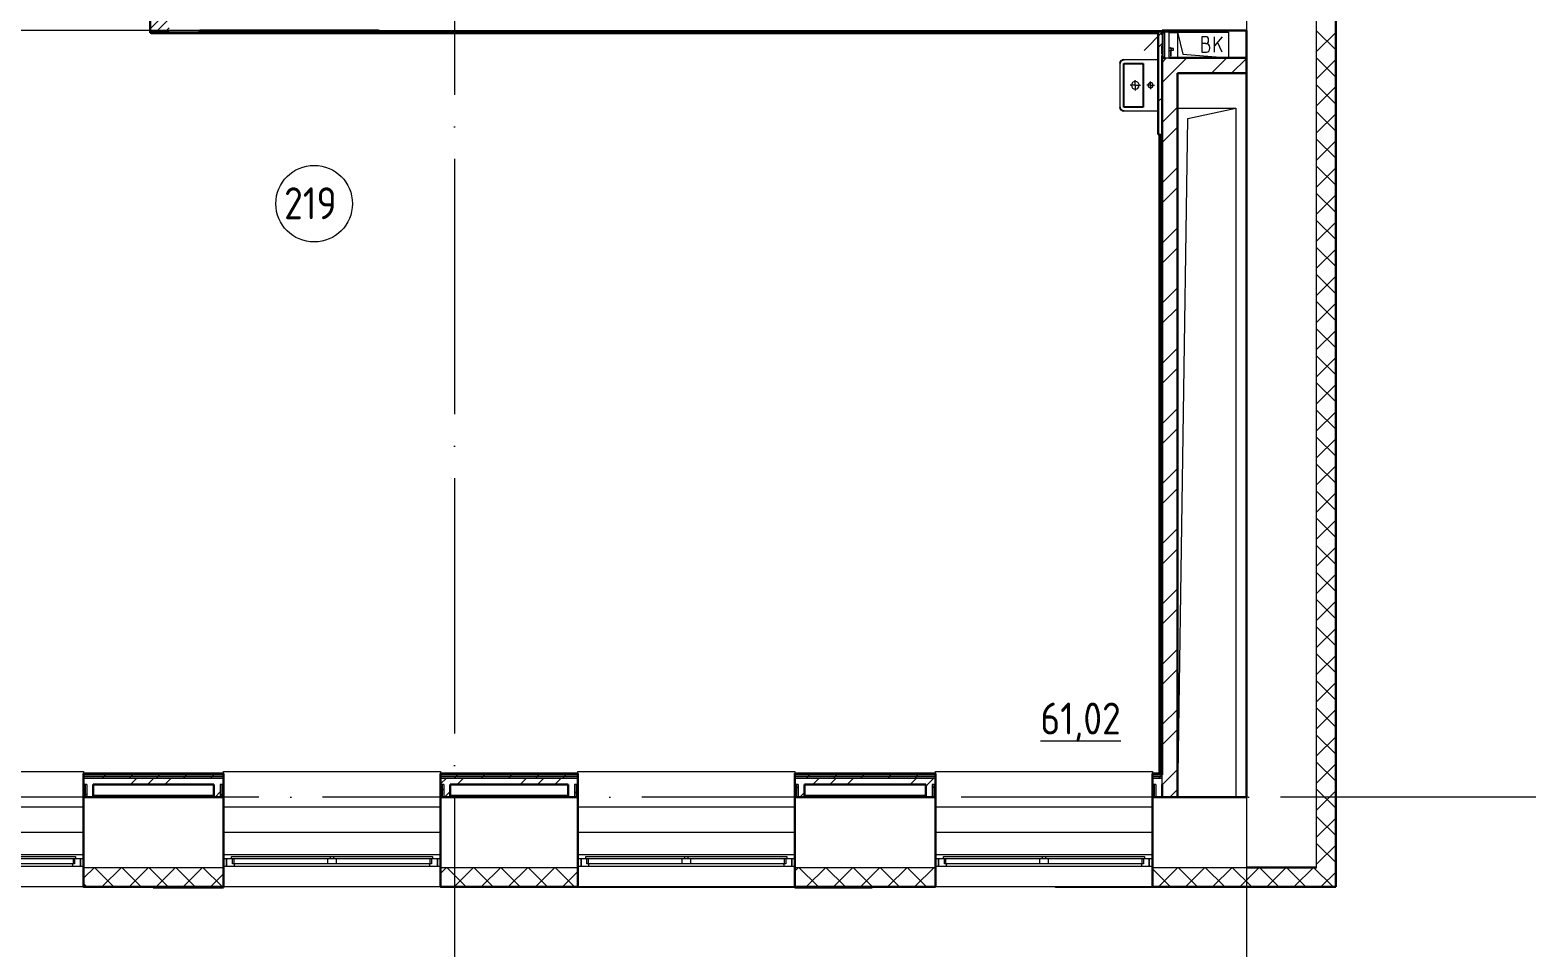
# Model space of a CAD drawing. Header units: millimetres. Extents: x -586848 to 520591, y -385801 to 675781.
# Drawn here: x -24761 to -12970, y -363706 to -356519 of the extents above; entities that cross this region are included whole.
import ezdxf

# ---------------------------------------------------------------- set-up
doc = ezdxf.new("R2010")
doc.units = ezdxf.units.MM
doc.linetypes.add('ADSK_Линия сетки', pattern=[25, 20, -2.5, 0, -2.5])
doc.linetypes.add('ADSK_Штриховая_ш2 п1_5', pattern=[4.5, 3, -1.5])
for name, color, linetype, lineweight in [('_ Окна', 7, 'Continuous', 9), ('Двери', 252, 'Continuous', 9), ('Марки помещений', 252, 'Continuous', 20), ('Оборудование', 8, 'Continuous', 18), ('Ограждение', 252, 'Continuous', 9), ('Окна', 252, 'Continuous', 9), ('Оси', 252, 'Continuous', 9), ('Перекрытие', 252, 'Continuous', 18), ('Стены внутренние', 7, 'Continuous', 18), ('Стены наружные', 7, 'Continuous', 18), ('Стены штриховка', 7, 'Continuous', 9)]:
    doc.layers.add(name, color=color, linetype=linetype, lineweight=lineweight)
doc.layers.add('Узлы', color=7, linetype='Continuous')
doc.styles.add('GOST Common_2', font='', dxfattribs={"width": 0.9, "height": 250})
doc.styles.get('GOST Common_2').set_extended_font_data('GOST type B')

# ---------------------------------------------------------------- blocks, each defined once
blk = doc.blocks.new('2 этаж')
at = {"layer": 'Двери', "lineweight": 18, "true_color": 0x636466}
h = blk.add_hatch(dxfattribs=at)
h.set_pattern_fill('FP_2', color=251, style=0, pattern_type=2)
h.set_pattern_definition([(45, (158816.006, -12439.253), (-35.3553, 35.3553), [])])
h.paths.add_polyline_path([(159841, -12634), (159841, -12244), (159691, -12244), (159691, -12634)])
h.paths.add_polyline_path([(158041, -12634), (158191, -12634), (158191, -12244), (158041, -12244)])
at = {"color": 251, "lineweight": 18, "true_color": 0x636466}
for p, q in [((167736, -12649), (167778, -12820)), ((167736, -12649), (168136, -12649)), ((167957, -12684), (167927, -12684)), ((167927, -12684), (167927, -12804)), ((167980, -12717), (167980, -12707)), ((168087, -12684), (168027, -12755)), ((168027, -12804), (168027, -12684)), ((168087, -12804), (168051, -12727)), ((168136, -12649), (168136, -12849)), ((167778, -12820), (168136, -12849)), ((167960, -12737), (167927, -12737)), ((167927, -12804), (167963, -12804)), ((167990, -12777), (167990, -12767)), ((167736, -13244), (168194, -13244)), ((167817, -13324), (168194, -13244)), ((168194, -13244), (168194, -18639)), ((167740, -18639), (167817, -13324))]:
    blk.add_line(p, q, dxfattribs=at)
for centre, radius, start, end in [((167957, -12707), 23.3, 0, 90), ((167960, -12717), 20, 270, 0), ((167960, -12767), 30, 0, 90), ((167963, -12777), 26.7, 270, 0)]:
    blk.add_arc(centre, radius, start, end, dxfattribs=at)
at = {"layer": '_ Окна', "color": 251, "lineweight": 18, "true_color": 0x636466}
for p, q in [((159082, -19162), (159087, -19179)), ((159087, -19179), (159146, -19179)), ((159100, -19162), (159088, -19162)), ((159100, -19121), (159100, -19162)), ((159146, -19121), (159108, -19121)), ((159146, -19179), (159146, -19121)), ((160329, -19121), (160291, -19121)), ((160291, -19121), (160291, -19179)), ((160291, -19179), (160350, -19179)), ((160337, -19162), (160337, -19121)), ((160349, -19162), (160337, -19162)), ((160350, -19179), (160355, -19162)), ((161877, -19162), (161882, -19179)), ((161882, -19179), (161941, -19179)), ((161895, -19162), (161883, -19162)), ((161895, -19121), (161895, -19162)), ((161941, -19121), (161903, -19121)), ((161941, -19179), (161941, -19121)), ((163104, -19121), (163066, -19121)), ((163066, -19121), (163066, -19179)), ((163066, -19179), (163125, -19179)), ((163112, -19162), (163112, -19121)), ((163124, -19162), (163112, -19162)), ((163125, -19179), (163130, -19162)), ((164652, -19162), (164657, -19179)), ((164657, -19179), (164716, -19179)), ((164670, -19162), (164658, -19162)), ((164670, -19121), (164670, -19162)), ((164716, -19121), (164678, -19121)), ((164716, -19179), (164716, -19121)), ((165904, -19121), (165866, -19121)), ((165866, -19121), (165866, -19179)), ((165866, -19179), (165925, -19179)), ((165912, -19162), (165912, -19121)), ((165924, -19162), (165912, -19162)), ((165925, -19179), (165930, -19162)), ((167452, -19162), (167457, -19179)), ((167457, -19179), (167516, -19179)), ((167470, -19162), (167458, -19162)), ((167470, -19121), (167470, -19162)), ((167516, -19121), (167478, -19121)), ((167516, -19179), (167516, -19121))]:
    blk.add_line(p, q, dxfattribs=at)
at = {"layer": '_ Окна', "color": 251, "true_color": 0x636466}
for p, q in [((159171, -19121), (159146, -19121)), ((159146, -19121), (159146, -19179)), ((159146, -19179), (159171, -19179)), ((160291, -19121), (160266, -19121)), ((160266, -19179), (160291, -19179)), ((160291, -19179), (160291, -19121)), ((161966, -19121), (161941, -19121)), ((161941, -19121), (161941, -19179)), ((161941, -19179), (161966, -19179)), ((163066, -19121), (163041, -19121)), ((163041, -19179), (163066, -19179)), ((163066, -19179), (163066, -19121)), ((164741, -19121), (164716, -19121)), ((164716, -19121), (164716, -19179)), ((164716, -19179), (164741, -19179)), ((165866, -19121), (165841, -19121)), ((165841, -19179), (165866, -19179)), ((165866, -19179), (165866, -19121)), ((167541, -19121), (167516, -19121)), ((167516, -19121), (167516, -19179)), ((167516, -19179), (167541, -19179))]:
    blk.add_line(p, q, dxfattribs=at)
at = {"layer": 'Двери', "color": 251, "linetype": 'ADSK_Штриховая_ш2 п1_5', "true_color": 0x636466}
for p, q in [((159691, -12244), (159691, -12634)), ((159691, -12634), (159841, -12634))]:
    blk.add_line(p, q, dxfattribs=at)
at = {"layer": 'Марки помещений', "color": 251, "true_color": 0x636466}
blk.add_circle((160976, -13991), 300, dxfattribs=at)
at = {"layer": 'Оборудование', "color": 251, "true_color": 0x636466}
for p, q in [((167616, -12649), (167475, -12791)), ((167616, -12668), (167616, -12830)), ((167621, -12668), (167616, -12668)), ((167623, -12657), (167623, -12841)), ((167623, -12677), (167624, -12677)), ((167624, -12677), (167623, -12677)), ((167634, -12656), (167624, -12656)), ((167634, -12650), (167634, -12848)), ((167671, -12649), (167635, -12649)), ((167671, -12849), (167671, -12649)), ((167616, -12753), (167614, -12753)), ((167614, -12753), (167614, -12757)), ((167614, -12817), (167614, -12757)), ((167614, -12817), (167614, -12821)), ((167614, -12821), (167616, -12821)), ((167616, -12830), (167621, -12830)), ((167624, -12821), (167623, -12821)), ((167624, -12821), (167623, -12821)), ((167624, -12842), (167634, -12842)), ((167635, -12849), (167671, -12849)), ((167687, -12773), (167671, -12773)), ((167671, -12792), (167687, -12792)), ((167686, -12770), (167681, -12770)), ((167681, -12770), (167681, -12778)), ((167681, -12788), (167681, -12833)), ((167681, -12833), (167686, -12833)), ((167686, -12778), (167686, -12770)), ((167686, -12833), (167686, -12788)), ((167687, -12792), (167687, -12773)), ((167689, -12777), (167687, -12775)), ((167687, -12791), (167689, -12789)), ((167706, -12777), (167689, -12777)), ((167689, -12789), (167689, -12777)), ((167689, -12789), (167706, -12789)), ((167706, -12789), (167706, -12777))]:
    blk.add_line(p, q, dxfattribs=at)
for points, knots in [([(167623, -12667), (167623, -12667), (167623, -12667), (167623, -12667), (167623, -12667), (167623, -12668), (167623, -12668), (167622, -12668), (167622, -12668), (167622, -12668), (167622, -12668), (167622, -12668), (167621, -12668)], [-1, -1, -1, -1, -0.833333, -0.75, -0.666667, -0.583333, -0.5, -0.416667, -0.333333, -0.25, -0.166667, 0, 0, 0, 0]), ([(167624, -12656), (167624, -12656), (167624, -12656), (167623, -12656), (167623, -12656), (167623, -12657), (167623, -12657), (167623, -12657), (167623, -12657), (167623, -12657), (167623, -12657)], [-1, -1, -1, -1, -0.833333, -0.666667, -0.541667, -0.416667, -0.333333, -0.25, -0.166667, 0, 0, 0, 0]), ([(167635, -12649), (167635, -12649), (167634, -12649), (167634, -12649), (167634, -12650), (167634, -12650), (167634, -12650), (167634, -12650), (167634, -12650), (167634, -12650)], [-1, -1, -1, -1, -0.833333, -0.666667, -0.5, -0.333333, -0.25, -0.166667, 0, 0, 0, 0]), ([(167621, -12830), (167622, -12830), (167622, -12830), (167622, -12830), (167622, -12830), (167622, -12831), (167623, -12831), (167623, -12831), (167623, -12831), (167623, -12831), (167623, -12831), (167623, -12832), (167623, -12832)], [0, 0, 0, 0, 0.166667, 0.25, 0.333333, 0.416667, 0.5, 0.583333, 0.666667, 0.75, 0.833333, 1, 1, 1, 1]), ([(167623, -12841), (167623, -12841), (167623, -12842), (167623, -12842), (167623, -12842), (167623, -12842), (167623, -12842), (167623, -12842), (167624, -12842), (167624, -12842), (167624, -12842)], [0, 0, 0, 0, 0.166667, 0.25, 0.333333, 0.416667, 0.541667, 0.666667, 0.833333, 1, 1, 1, 1]), ([(167634, -12848), (167634, -12848), (167634, -12849), (167634, -12849), (167634, -12849), (167634, -12849), (167634, -12849), (167634, -12849), (167635, -12849), (167635, -12849)], [0, 0, 0, 0, 0.166667, 0.25, 0.333333, 0.5, 0.666667, 0.833333, 1, 1, 1, 1])]:
    blk.add_open_spline(points, degree=3, knots=knots, dxfattribs=at)
at = {"layer": 'Ограждение', "color": 251, "true_color": 0x636466}
for p, q in [((159701, -12659), (159701, -12654)), ((159701, -12659), (167586, -12659)), ((167591, -13724), (167596, -13724)), ((167591, -13724), (167591, -18454)), ((157471, -18439), (159171, -18439)), ((159171, -18439), (159171, -18454)), ((160266, -18454), (160266, -18439)), ((160266, -18439), (161966, -18439)), ((161966, -18439), (161966, -18454)), ((163041, -18454), (163041, -18439)), ((163041, -18439), (164741, -18439)), ((164741, -18439), (164741, -18454)), ((165841, -18454), (165841, -18439)), ((165841, -18439), (167541, -18439)), ((167541, -18439), (167541, -18454)), ((157471, -18714), (159171, -18714)), ((160266, -18714), (161966, -18714)), ((163041, -18714), (164741, -18714)), ((165841, -18714), (167541, -18714)), ((157471, -18914), (159171, -18914)), ((160266, -18914), (161966, -18914)), ((163041, -18914), (164741, -18914)), ((165841, -18914), (167541, -18914)), ((157471, -19089), (159171, -19089)), ((160266, -19089), (161966, -19089)), ((163041, -19089), (164741, -19089)), ((165841, -19089), (167541, -19089))]:
    blk.add_line(p, q, dxfattribs=at)
at = {"layer": 'Окна', "color": 251, "true_color": 0x636466}
for p, q in [((157555, -19179), (159087, -19179)), ((158336, -19104), (159108, -19104)), ((159108, -19121), (158336, -19121)), ((159088, -19162), (158356, -19162)), ((159088, -19121), (159088, -19162)), ((159108, -19104), (159108, -19121)), ((160329, -19104), (161101, -19104)), ((160329, -19121), (160329, -19104)), ((161101, -19121), (160329, -19121)), ((160349, -19162), (160349, -19121)), ((161081, -19162), (160349, -19162)), ((160350, -19179), (161882, -19179)), ((161081, -19121), (161081, -19162)), ((161151, -19162), (161081, -19162)), ((161101, -19104), (161131, -19104)), ((161101, -19104), (161101, -19121)), ((161131, -19121), (161101, -19121)), ((161131, -19104), (161903, -19104)), ((161131, -19121), (161131, -19104)), ((161903, -19121), (161131, -19121)), ((161151, -19162), (161151, -19121)), ((161883, -19162), (161151, -19162)), ((161883, -19121), (161883, -19162)), ((161903, -19104), (161903, -19121)), ((163104, -19104), (163876, -19104)), ((163104, -19121), (163104, -19104)), ((163876, -19121), (163104, -19121)), ((163124, -19162), (163124, -19121)), ((163856, -19162), (163124, -19162)), ((163125, -19179), (164657, -19179)), ((163856, -19121), (163856, -19162)), ((163926, -19162), (163856, -19162)), ((163876, -19104), (163906, -19104)), ((163876, -19104), (163876, -19121)), ((163906, -19121), (163876, -19121)), ((163906, -19104), (164678, -19104)), ((163906, -19121), (163906, -19104)), ((164678, -19121), (163906, -19121)), ((163926, -19162), (163926, -19121)), ((164658, -19162), (163926, -19162)), ((164658, -19121), (164658, -19162)), ((164678, -19104), (164678, -19121)), ((165904, -19104), (166676, -19104)), ((165904, -19121), (165904, -19104)), ((166676, -19121), (165904, -19121)), ((165924, -19162), (165924, -19121)), ((166656, -19162), (165924, -19162)), ((165925, -19179), (167457, -19179)), ((166656, -19121), (166656, -19162)), ((166726, -19162), (166656, -19162)), ((166676, -19104), (166706, -19104)), ((166676, -19104), (166676, -19121)), ((166706, -19121), (166676, -19121)), ((166706, -19104), (167478, -19104)), ((166706, -19121), (166706, -19104)), ((167478, -19121), (166706, -19121)), ((166726, -19162), (166726, -19121)), ((167458, -19162), (166726, -19162)), ((167458, -19121), (167458, -19162)), ((167478, -19104), (167478, -19121))]:
    blk.add_line(p, q, dxfattribs=at)
at = {"layer": 'Оси', "color": 251, "linetype": 'ADSK_Линия сетки', "ltscale": 100, "true_color": 0x636466}
for p, q in [((162076, -1139), (162076, -32265)), ((168276, -1139), (168276, -32265)), ((170543, -18639), (93604, -18639))]:
    blk.add_line(p, q, dxfattribs=at)
at = {"layer": 'Перекрытие', "color": 251, "ltscale": 100, "true_color": 0x636466}
for p, q in [((167736, -12649), (168136, -12649)), ((168136, -12649), (168136, -12849)), ((167736, -13244), (168194, -13244)), ((168194, -13244), (168194, -18639))]:
    blk.add_line(p, q, dxfattribs=at)
at = {"layer": 'Стены внутренние', "color": 251, "true_color": 0x636466}
for p, q in [((168826, -19189), (168826, -11849)), ((159691, -12634), (158191, -12634)), ((161481, -12634), (167616, -12634)), ((159171, -19189), (160266, -19189)), ((161966, -19189), (163041, -19189)), ((164741, -19189), (165841, -19189)), ((167541, -19189), (168276, -19189)), ((159171, -19341), (157471, -19341)), ((161966, -19341), (160266, -19341)), ((164741, -19341), (163041, -19341)), ((167541, -19341), (165841, -19341))]:
    blk.add_line(p, q, dxfattribs=at)
at = {"layer": 'Стены внутренние', "color": 251, "lineweight": 30, "true_color": 0x636466}
for p, q in [((168978, -19341), (168978, -11849)), ((159691, -12244), (159691, -12634)), ((160081, -12634), (160081, -12629)), ((161481, -12629), (161481, -12634)), ((167736, -12634), (168276, -12634)), ((168276, -12634), (168276, -12849)), ((168276, -12969), (168276, -18639)), ((159171, -18639), (159171, -19341)), ((160191, -18639), (159246, -18639)), ((160266, -19341), (160266, -18639)), ((161966, -18639), (161966, -19341)), ((162966, -18639), (162041, -18639)), ((163041, -19341), (163041, -18639)), ((164741, -18639), (164741, -19341)), ((165766, -18639), (164816, -18639)), ((165841, -19341), (165841, -18639)), ((167541, -18639), (167541, -19341)), ((168276, -18639), (167736, -18639)), ((168276, -19189), (168826, -19189)), ((159171, -19341), (160266, -19341)), ((161966, -19341), (163041, -19341)), ((164741, -19341), (165841, -19341)), ((167541, -19341), (168978, -19341))]:
    blk.add_line(p, q, dxfattribs=at)
at = {"layer": 'Стены внутренние', "color": 251, "linetype": 'Continuous', "lineweight": 9, "true_color": 0x636466}
for p, q in [((168976, -12787), (168826, -12637)), ((168826, -12800), (168976, -12650)), ((168976, -12725), (168978, -12725)), ((168976, -12999), (168826, -12849)), ((168826, -13012), (168976, -12862)), ((168976, -13211), (168826, -13061)), ((168826, -13224), (168976, -13074)), ((168976, -13132), (168978, -13132)), ((168976, -13423), (168826, -13273)), ((168826, -13437), (168976, -13287)), ((168976, -13436), (168978, -13436)), ((168976, -13635), (168826, -13485)), ((168826, -13649), (168976, -13499)), ((168978, -13525), (168976, -13528)), ((168978, -13537), (168976, -13534)), ((168976, -13847), (168826, -13697)), ((168826, -13861), (168976, -13711)), ((168976, -14060), (168826, -13910)), ((168976, -13843), (168978, -13843)), ((168826, -14073), (168976, -13923)), ((168976, -14272), (168826, -14122)), ((168826, -14285), (168976, -14135)), ((168976, -14249), (168978, -14249)), ((168976, -14484), (168826, -14334)), ((168826, -14497), (168976, -14347)), ((168976, -14696), (168826, -14546)), ((168826, -14709), (168976, -14559)), ((168976, -14554), (168978, -14554)), ((168976, -14908), (168826, -14758)), ((168826, -14921), (168976, -14771)), ((168976, -15120), (168826, -14970)), ((168976, -14960), (168978, -14960)), ((168826, -15134), (168976, -14984)), ((168976, -15332), (168826, -15182)), ((168826, -15346), (168976, -15196)), ((168976, -15544), (168826, -15394)), ((168826, -15558), (168976, -15408)), ((168976, -15367), (168978, -15367)), ((168976, -15757), (168826, -15607)), ((168826, -15770), (168976, -15620)), ((168976, -15672), (168978, -15672)), ((168976, -15969), (168826, -15819)), ((168826, -15982), (168976, -15832)), ((168976, -16181), (168826, -16031)), ((168826, -16194), (168976, -16044)), ((168976, -16078), (168978, -16078)), ((168976, -16393), (168826, -16243)), ((168826, -16406), (168976, -16256)), ((168976, -16605), (168826, -16455)), ((168826, -16619), (168976, -16469)), ((168976, -16484), (168978, -16484)), ((168978, -16573), (168976, -16576)), ((168978, -16585), (168976, -16582)), ((168976, -16817), (168826, -16667)), ((168826, -16831), (168976, -16681)), ((168976, -16789), (168978, -16789)), ((168976, -17029), (168826, -16879)), ((168826, -17043), (168976, -16893)), ((168976, -17242), (168826, -17092)), ((168826, -17255), (168976, -17105)), ((168978, -17183), (168976, -17186)), ((168978, -17195), (168976, -17191)), ((168976, -17196), (168978, -17196)), ((168976, -17454), (168826, -17304)), ((168826, -17467), (168976, -17317)), ((168976, -17666), (168826, -17516)), ((168826, -17679), (168976, -17529)), ((168976, -17602), (168978, -17602)), ((168976, -17878), (168826, -17728)), ((168826, -17891), (168976, -17741)), ((168976, -17907), (168978, -17907)), ((168976, -18090), (168826, -17940)), ((168826, -18103), (168976, -17953)), ((168978, -17995), (168976, -17999)), ((168976, -18302), (168826, -18152)), ((168826, -18316), (168976, -18166)), ((168976, -18514), (168826, -18364)), ((168826, -18528), (168976, -18378)), ((168976, -18313), (168978, -18313)), ((168976, -18726), (168826, -18576)), ((168826, -18740), (168976, -18590)), ((168976, -18720), (168978, -18720)), ((168976, -18939), (168826, -18789)), ((168826, -18952), (168976, -18802)), ((168976, -19151), (168826, -19001)), ((168826, -19164), (168976, -19014)), ((168976, -19024), (168978, -19024)), ((159173, -19271), (159255, -19189)), ((159406, -19339), (159256, -19189)), ((159317, -19339), (159467, -19189)), ((159619, -19339), (159469, -19189)), ((159529, -19339), (159679, -19189)), ((159831, -19339), (159681, -19189)), ((159741, -19339), (159891, -19189)), ((160043, -19339), (159893, -19189)), ((159953, -19339), (160103, -19189)), ((160255, -19339), (160105, -19189)), ((161966, -19236), (162013, -19189)), ((162164, -19339), (162014, -19189)), ((162075, -19339), (162225, -19189)), ((162376, -19339), (162226, -19189)), ((162287, -19339), (162437, -19189)), ((162588, -19339), (162438, -19189)), ((162499, -19339), (162649, -19189)), ((162801, -19339), (162651, -19189)), ((162711, -19339), (162861, -19189)), ((163013, -19339), (162863, -19189)), ((164741, -19219), (164770, -19189)), ((164922, -19339), (164772, -19189)), ((164832, -19339), (164982, -19189)), ((165134, -19339), (164984, -19189)), ((165045, -19339), (165195, -19189)), ((165346, -19339), (165196, -19189)), ((165257, -19339), (165407, -19189)), ((165558, -19339), (165408, -19189)), ((165469, -19339), (165619, -19189)), ((165770, -19339), (165620, -19189)), ((165681, -19339), (165831, -19189)), ((165841, -19198), (165833, -19189)), ((167680, -19339), (167541, -19201)), ((167590, -19339), (167740, -19189)), ((167892, -19339), (167742, -19189)), ((167802, -19339), (167952, -19189)), ((168104, -19339), (167954, -19189)), ((168014, -19339), (168164, -19189)), ((168316, -19339), (168166, -19189)), ((168227, -19339), (168377, -19189)), ((168528, -19339), (168378, -19189)), ((168439, -19339), (168589, -19189)), ((168740, -19339), (168590, -19189)), ((168651, -19339), (168801, -19189)), ((168952, -19339), (168802, -19189)), ((159173, -19313), (159171, -19309)), ((159194, -19339), (159173, -19318)), ((160166, -19339), (160266, -19239)), ((162923, -19339), (163041, -19222)), ((165839, -19329), (165841, -19329)), ((168863, -19339), (168976, -19226)), ((159286, -19339), (159285, -19341)), ((161984, -19340), (161983, -19341)), ((162005, -19341), (162004, -19339)), ((162592, -19341), (162590, -19339)), ((164800, -19339), (164799, -19341)), ((165621, -19339), (165620, -19341)), ((167616, -19339), (167614, -19341)), ((167871, -19341), (167870, -19339)), ((168437, -19339), (168436, -19341)), ((168457, -19341), (168456, -19339)), ((168671, -19339), (168670, -19341))]:
    blk.add_line(p, q, dxfattribs=at)
at = {"layer": 'Стены наружные', "color": 251, "lineweight": 30, "true_color": 0x636466}
for p, q in [((159691, -12634), (159691, -12654)), ((159691, -12654), (167586, -12654)), ((161481, -12634), (160081, -12634)), ((167586, -12654), (167586, -13449)), ((167736, -12634), (167616, -12634)), ((167616, -12668), (167616, -12634)), ((167616, -12649), (167634, -12649)), ((167671, -12649), (167736, -12649)), ((167736, -12649), (167736, -12634)), ((167616, -18464), (167616, -12830)), ((167634, -12849), (167616, -12849)), ((168276, -12849), (167671, -12849)), ((168276, -12969), (168276, -12849)), ((167736, -18639), (167736, -12969)), ((167736, -12969), (168276, -12969)), ((167586, -13449), (167596, -13449)), ((167596, -13449), (167596, -18454)), ((167601, -13449), (167601, -18459)), ((159171, -18454), (159171, -18639)), ((160266, -18454), (159171, -18454)), ((160266, -18639), (160266, -18454)), ((161966, -18454), (161966, -18639)), ((163041, -18454), (161966, -18454)), ((163041, -18639), (163041, -18454)), ((164741, -18454), (164741, -18639)), ((165841, -18454), (164741, -18454)), ((165841, -18639), (165841, -18454)), ((167541, -18454), (167541, -18639)), ((167596, -18454), (167541, -18454)), ((167601, -18459), (167596, -18459)), ((159246, -18539), (160191, -18539)), ((159246, -18639), (159246, -18539)), ((160191, -18539), (160191, -18639)), ((162041, -18539), (162966, -18539)), ((162041, -18639), (162041, -18539)), ((162966, -18539), (162966, -18639)), ((164816, -18539), (165766, -18539)), ((164816, -18639), (164816, -18539)), ((165766, -18539), (165766, -18639)), ((167616, -18539), (167616, -18639)), ((159171, -18639), (159246, -18639)), ((160191, -18639), (160266, -18639)), ((161966, -18639), (162041, -18639)), ((162966, -18639), (163041, -18639)), ((164741, -18639), (164816, -18639)), ((165766, -18639), (165841, -18639)), ((167541, -18639), (167736, -18639)), ((160266, -19341), (159716, -19341)), ((159716, -19341), (159716, -19346)), ((159716, -19346), (160266, -19346)), ((160266, -19346), (160266, -19341)), ((165346, -19341), (164741, -19341)), ((164741, -19341), (164741, -19346)), ((164741, -19346), (165346, -19346)), ((165346, -19346), (165346, -19341))]:
    blk.add_line(p, q, dxfattribs=at)
at = {"layer": 'Стены наружные', "color": 251, "true_color": 0x636466}
for p, q in [((160081, -12634), (159691, -12634)), ((167736, -12649), (167736, -12849)), ((159246, -18624), (160191, -18624)), ((162041, -18624), (162966, -18624)), ((164816, -18624), (165766, -18624)), ((159171, -19346), (159171, -19341)), ((159716, -19346), (159171, -19346)), ((161966, -19341), (161966, -19346)), ((162501, -19346), (161966, -19346)), ((162501, -19346), (162501, -19341)), ((162521, -19346), (162521, -19341)), ((164741, -19346), (162521, -19346)), ((166781, -19346), (166781, -19341)), ((168081, -19346), (166781, -19346)), ((168081, -19346), (168081, -19341)), ((168281, -19346), (168281, -19341)), ((168681, -19346), (168281, -19346)), ((168681, -19341), (168681, -19346))]:
    blk.add_line(p, q, dxfattribs=at)
at = {"layer": 'Стены наружные', "color": 251, "linetype": 'Continuous', "lineweight": 9, "true_color": 0x636466}
for p, q in [((159709, -12654), (159714, -12649)), ((159779, -12654), (159784, -12649)), ((159850, -12654), (159855, -12649)), ((159921, -12654), (159926, -12649)), ((159992, -12654), (159997, -12649)), ((160062, -12654), (160067, -12649)), ((160067, -12649), (160082, -12634)), ((160133, -12654), (160138, -12649)), ((160204, -12654), (160209, -12649)), ((160274, -12654), (160279, -12649)), ((160345, -12654), (160350, -12649)), ((160416, -12654), (160421, -12649)), ((160487, -12654), (160492, -12649)), ((160492, -12649), (160507, -12634)), ((160557, -12654), (160562, -12649)), ((160628, -12654), (160633, -12649)), ((160699, -12654), (160704, -12649)), ((160769, -12654), (160774, -12649)), ((160840, -12654), (160845, -12649)), ((160911, -12654), (160916, -12649)), ((160916, -12649), (160931, -12634)), ((160982, -12654), (160987, -12649)), ((161052, -12654), (161057, -12649)), ((161123, -12654), (161128, -12649)), ((161194, -12654), (161199, -12649)), ((161264, -12654), (161269, -12649)), ((161335, -12654), (161340, -12649)), ((161340, -12649), (161355, -12634)), ((161406, -12654), (161411, -12649)), ((161477, -12654), (161482, -12649)), ((161547, -12654), (161552, -12649)), ((161618, -12654), (161623, -12649)), ((161689, -12654), (161694, -12649)), ((161759, -12654), (161764, -12649)), ((161764, -12649), (161779, -12634)), ((161830, -12654), (161835, -12649)), ((161901, -12654), (161906, -12649)), ((161972, -12654), (161977, -12649)), ((162042, -12654), (162047, -12649)), ((162113, -12654), (162118, -12649)), ((162184, -12654), (162189, -12649)), ((162189, -12649), (162204, -12634)), ((162254, -12654), (162259, -12649)), ((162325, -12654), (162330, -12649)), ((162396, -12654), (162401, -12649)), ((162467, -12654), (162472, -12649)), ((162537, -12654), (162542, -12649)), ((162608, -12654), (162613, -12649)), ((162613, -12649), (162628, -12634)), ((162679, -12654), (162684, -12649)), ((162749, -12654), (162754, -12649)), ((162820, -12654), (162825, -12649)), ((162891, -12654), (162896, -12649)), ((162961, -12654), (162966, -12649)), ((163032, -12654), (163037, -12649)), ((163037, -12649), (163052, -12634)), ((163103, -12654), (163108, -12649)), ((163174, -12654), (163179, -12649)), ((163244, -12654), (163249, -12649)), ((163315, -12654), (163320, -12649)), ((163386, -12654), (163391, -12649)), ((163456, -12654), (163461, -12649)), ((163461, -12649), (163476, -12634)), ((163527, -12654), (163532, -12649)), ((163598, -12654), (163603, -12649)), ((163669, -12654), (163674, -12649)), ((163739, -12654), (163744, -12649)), ((163810, -12654), (163815, -12649)), ((163881, -12654), (163886, -12649)), ((163886, -12649), (163901, -12634)), ((163951, -12654), (163956, -12649)), ((164022, -12654), (164027, -12649)), ((164093, -12654), (164098, -12649)), ((164164, -12654), (164169, -12649)), ((164234, -12654), (164239, -12649)), ((164305, -12654), (164310, -12649)), ((164310, -12649), (164325, -12634)), ((164376, -12654), (164381, -12649)), ((164446, -12654), (164451, -12649)), ((164517, -12654), (164522, -12649)), ((164588, -12654), (164593, -12649)), ((164659, -12654), (164664, -12649)), ((164729, -12654), (164734, -12649)), ((164734, -12649), (164749, -12634)), ((164800, -12654), (164805, -12649)), ((164871, -12654), (164876, -12649)), ((164941, -12654), (164946, -12649)), ((165012, -12654), (165017, -12649)), ((165083, -12654), (165088, -12649)), ((165154, -12654), (165159, -12649)), ((165159, -12649), (165174, -12634)), ((165224, -12654), (165229, -12649)), ((165295, -12654), (165300, -12649)), ((165366, -12654), (165371, -12649)), ((165436, -12654), (165441, -12649)), ((165507, -12654), (165512, -12649)), ((165578, -12654), (165583, -12649)), ((165583, -12649), (165598, -12634)), ((165648, -12654), (165653, -12649)), ((165719, -12654), (165724, -12649)), ((165790, -12654), (165795, -12649)), ((165861, -12654), (165866, -12649)), ((165931, -12654), (165936, -12649)), ((166002, -12654), (166007, -12649)), ((166007, -12649), (166022, -12634)), ((166073, -12654), (166078, -12649)), ((166143, -12654), (166148, -12649)), ((166214, -12654), (166219, -12649)), ((166285, -12654), (166290, -12649)), ((166356, -12654), (166361, -12649)), ((166426, -12654), (166431, -12649)), ((166431, -12649), (166446, -12634)), ((166497, -12654), (166502, -12649)), ((166568, -12654), (166573, -12649)), ((166638, -12654), (166643, -12649)), ((166709, -12654), (166714, -12649)), ((166780, -12654), (166785, -12649)), ((166851, -12654), (166856, -12649)), ((166856, -12649), (166871, -12634)), ((166921, -12654), (166926, -12649)), ((166992, -12654), (166997, -12649)), ((167063, -12654), (167068, -12649)), ((167133, -12654), (167138, -12649)), ((167204, -12654), (167209, -12649)), ((167275, -12654), (167280, -12649)), ((167280, -12649), (167295, -12634)), ((167346, -12654), (167351, -12649)), ((167416, -12654), (167421, -12649)), ((167487, -12654), (167492, -12649)), ((167558, -12654), (167563, -12649)), ((167586, -12767), (167616, -12737)), ((167616, -12885), (167652, -12849)), ((167736, -12922), (167809, -12849)), ((168003, -12969), (168123, -12849)), ((167616, -13042), (167736, -12922)), ((168160, -12969), (168276, -12853)), ((167586, -13192), (167616, -13162)), ((167616, -13356), (167736, -13236)), ((167616, -13513), (167736, -13393)), ((167596, -13464), (167601, -13459)), ((167596, -13535), (167601, -13530)), ((167612, -18459), (167612, -13449)), ((167596, -13606), (167601, -13601)), ((167596, -13677), (167601, -13672)), ((167596, -13747), (167601, -13742)), ((167616, -13828), (167736, -13708)), ((167596, -13818), (167601, -13813)), ((167596, -13889), (167601, -13884)), ((167616, -13985), (167736, -13865)), ((167596, -13959), (167601, -13954)), ((167596, -14030), (167601, -14025)), ((167596, -14101), (167601, -14096)), ((167596, -14172), (167601, -14167)), ((167596, -14242), (167601, -14237)), ((167616, -14299), (167736, -14179)), ((167596, -14313), (167601, -14308)), ((167596, -14384), (167601, -14379)), ((167616, -14456), (167736, -14336)), ((167596, -14454), (167601, -14449)), ((167596, -14525), (167601, -14520)), ((167596, -14596), (167601, -14591)), ((167596, -14667), (167601, -14662)), ((167596, -14737), (167601, -14732)), ((167616, -14771), (167736, -14651)), ((167596, -14808), (167601, -14803)), ((167616, -14928), (167736, -14808)), ((167596, -14879), (167601, -14874)), ((167596, -14949), (167601, -14944)), ((167596, -15020), (167601, -15015)), ((167596, -15091), (167601, -15086)), ((167596, -15162), (167601, -15157)), ((167616, -15242), (167736, -15122)), ((167596, -15232), (167601, -15227)), ((167596, -15303), (167601, -15298)), ((167616, -15399), (167736, -15279)), ((167596, -15374), (167601, -15369)), ((167596, -15444), (167601, -15439)), ((167596, -15515), (167601, -15510)), ((167596, -15586), (167601, -15581)), ((167596, -15656), (167601, -15651)), ((167616, -15714), (167736, -15594)), ((167596, -15727), (167601, -15722)), ((167596, -15798), (167601, -15793)), ((167616, -15871), (167736, -15751)), ((167596, -15869), (167601, -15864)), ((167596, -15939), (167601, -15934)), ((167596, -16010), (167601, -16005)), ((167596, -16081), (167601, -16076)), ((167596, -16151), (167601, -16146)), ((167616, -16185), (167736, -16065)), ((167596, -16222), (167601, -16217)), ((167616, -16342), (167736, -16222)), ((167596, -16293), (167601, -16288)), ((167596, -16364), (167601, -16359)), ((167596, -16434), (167601, -16429)), ((167596, -16505), (167601, -16500)), ((167596, -16576), (167601, -16571)), ((167616, -16656), (167736, -16536)), ((167596, -16646), (167601, -16641)), ((167596, -16717), (167601, -16712)), ((167616, -16814), (167736, -16694)), ((167596, -16788), (167601, -16783)), ((167596, -16859), (167601, -16854)), ((167596, -16929), (167601, -16924)), ((167596, -17000), (167601, -16995)), ((167596, -17071), (167601, -17066)), ((167616, -17128), (167736, -17008)), ((167596, -17141), (167601, -17136)), ((167596, -17212), (167601, -17207)), ((167616, -17285), (167736, -17165)), ((167596, -17283), (167601, -17278)), ((167596, -17354), (167601, -17349)), ((167596, -17424), (167601, -17419)), ((167596, -17495), (167601, -17490)), ((167596, -17566), (167601, -17561)), ((167616, -17599), (167736, -17479)), ((167596, -17636), (167601, -17631)), ((167616, -17757), (167736, -17637)), ((167596, -17707), (167601, -17702)), ((167596, -17778), (167601, -17773)), ((167596, -17849), (167601, -17844)), ((167596, -17919), (167601, -17914)), ((167596, -17990), (167601, -17985)), ((167616, -18071), (167736, -17951)), ((167596, -18061), (167601, -18056)), ((167596, -18131), (167601, -18126)), ((167616, -18228), (167736, -18108)), ((167596, -18202), (167601, -18197)), ((167596, -18273), (167601, -18268)), ((167596, -18343), (167601, -18338)), ((159207, -18459), (159212, -18454)), ((159278, -18459), (159283, -18454)), ((159319, -18489), (159331, -18477)), ((159331, -18477), (159344, -18464)), ((159344, -18464), (159349, -18459)), ((159349, -18459), (159354, -18454)), ((159419, -18459), (159424, -18454)), ((159490, -18459), (159495, -18454)), ((159531, -18489), (159543, -18477)), ((159537, -18539), (159587, -18489)), ((159543, -18477), (159556, -18464)), ((159561, -18459), (159566, -18454)), ((159631, -18459), (159636, -18454)), ((159672, -18539), (159722, -18489)), ((159702, -18459), (159707, -18454)), ((159743, -18489), (159755, -18477)), ((159755, -18477), (159768, -18464)), ((159768, -18464), (159773, -18459)), ((159773, -18459), (159778, -18454)), ((159806, -18539), (159856, -18489)), ((159843, -18459), (159848, -18454)), ((159914, -18459), (159919, -18454)), ((159955, -18489), (159967, -18477)), ((159967, -18477), (159980, -18464)), ((159985, -18459), (159990, -18454)), ((160056, -18459), (160061, -18454)), ((160126, -18459), (160131, -18454)), ((160167, -18489), (160180, -18477)), ((160180, -18477), (160192, -18464)), ((160192, -18464), (160197, -18459)), ((160197, -18459), (160202, -18454)), ((161966, -18458), (161970, -18454)), ((161966, -18535), (162012, -18489)), ((162036, -18459), (162041, -18454)), ((162076, -18489), (162089, -18477)), ((162089, -18477), (162101, -18464)), ((162096, -18539), (162146, -18489)), ((162106, -18459), (162111, -18454)), ((162177, -18459), (162182, -18454)), ((162248, -18459), (162253, -18454)), ((162288, -18489), (162301, -18477)), ((162301, -18477), (162313, -18464)), ((162313, -18464), (162318, -18459)), ((162318, -18459), (162323, -18454)), ((162389, -18459), (162394, -18454)), ((162460, -18459), (162465, -18454)), ((162500, -18489), (162513, -18477)), ((162513, -18477), (162525, -18464)), ((162530, -18459), (162535, -18454)), ((162590, -18539), (162640, -18489)), ((162601, -18459), (162606, -18454)), ((162672, -18459), (162677, -18454)), ((162713, -18489), (162725, -18477)), ((162725, -18477), (162738, -18464)), ((162725, -18539), (162775, -18489)), ((162738, -18464), (162743, -18459)), ((162743, -18459), (162748, -18454)), ((162813, -18459), (162818, -18454)), ((162860, -18539), (162910, -18489)), ((162884, -18459), (162889, -18454)), ((162925, -18489), (162937, -18477)), ((162937, -18477), (162950, -18464)), ((162955, -18459), (162960, -18454)), ((163025, -18459), (163030, -18454)), ((164793, -18459), (164798, -18454)), ((164834, -18489), (164846, -18477)), ((164846, -18477), (164859, -18464)), ((164859, -18464), (164864, -18459)), ((164864, -18459), (164869, -18454)), ((164880, -18539), (164930, -18489)), ((164935, -18459), (164940, -18454)), ((165005, -18459), (165010, -18454)), ((165015, -18539), (165065, -18489)), ((165046, -18489), (165059, -18477)), ((165059, -18477), (165071, -18464)), ((165076, -18459), (165081, -18454)), ((165147, -18459), (165152, -18454)), ((165150, -18539), (165200, -18489)), ((165217, -18459), (165222, -18454)), ((165258, -18489), (165271, -18477)), ((165271, -18477), (165283, -18464)), ((165283, -18464), (165288, -18459)), ((165288, -18459), (165293, -18454)), ((165359, -18459), (165364, -18454)), ((165430, -18459), (165435, -18454)), ((165470, -18489), (165483, -18477)), ((165483, -18477), (165495, -18464)), ((165500, -18459), (165505, -18454)), ((165571, -18459), (165576, -18454)), ((165642, -18459), (165647, -18454)), ((165643, -18539), (165693, -18489)), ((165682, -18489), (165695, -18477)), ((165695, -18477), (165707, -18464)), ((165707, -18464), (165712, -18459)), ((165712, -18459), (165717, -18454)), ((165778, -18539), (165828, -18489)), ((165783, -18459), (165788, -18454)), ((167551, -18459), (167556, -18454)), ((167592, -18489), (167604, -18477)), ((167596, -18414), (167601, -18409)), ((167604, -18477), (167616, -18465)), ((167616, -18542), (167736, -18422)), ((159171, -18637), (159184, -18624)), ((159184, -18624), (159196, -18612)), ((160200, -18639), (160241, -18598)), ((160241, -18627), (160254, -18615)), ((160254, -18615), (160266, -18602)), ((161966, -18599), (161979, -18587)), ((161979, -18587), (161991, -18574)), ((161996, -18639), (162041, -18595)), ((163016, -18610), (163029, -18598)), ((163029, -18598), (163041, -18585)), ((164741, -18582), (164754, -18570)), ((164754, -18570), (164766, -18557)), ((164780, -18639), (164816, -18603)), ((165766, -18551), (165778, -18539)), ((165816, -18568), (165829, -18555)), ((165829, -18555), (165841, -18543)), ((167541, -18540), (167542, -18539)), ((167676, -18639), (167736, -18579)), ((165813, -18639), (165816, -18636)), ((164799, -19341), (164796, -19346))]:
    blk.add_line(p, q, dxfattribs=at)
at = {"layer": 'Стены штриховка', "color": 251, "true_color": 0x636466}
for p, q in [((168976, -19341), (168976, -11851)), ((167616, -12649), (159691, -12649)), ((167586, -12654), (167586, -12649)), ((167616, -13449), (167596, -13449)), ((160266, -18459), (159171, -18459)), ((159171, -18464), (160266, -18464)), ((160266, -18464), (159171, -18464)), ((159171, -18477), (160266, -18477)), ((159171, -18489), (160266, -18489)), ((163041, -18459), (161966, -18459)), ((161966, -18464), (163041, -18464)), ((163041, -18464), (161966, -18464)), ((161966, -18477), (163041, -18477)), ((161966, -18489), (163041, -18489)), ((165841, -18459), (164741, -18459)), ((164741, -18464), (165841, -18464)), ((165841, -18464), (164741, -18464)), ((164741, -18477), (165841, -18477)), ((164741, -18489), (165841, -18489)), ((167596, -18459), (167541, -18459)), ((167541, -18464), (167616, -18464)), ((167616, -18464), (167541, -18464)), ((167541, -18477), (167616, -18477)), ((167541, -18489), (167616, -18489)), ((167601, -18459), (167616, -18459)), ((167616, -18539), (167616, -18464)), ((159196, -18539), (159171, -18539)), ((159184, -18539), (159184, -18639)), ((159196, -18539), (159196, -18639)), ((160266, -18539), (160241, -18539)), ((160241, -18539), (160241, -18639)), ((160254, -18539), (160254, -18639)), ((161991, -18539), (161966, -18539)), ((161979, -18539), (161979, -18639)), ((161991, -18539), (161991, -18639)), ((163041, -18539), (163016, -18539)), ((163016, -18539), (163016, -18639)), ((163029, -18539), (163029, -18639)), ((164766, -18539), (164741, -18539)), ((164754, -18539), (164754, -18639)), ((164766, -18539), (164766, -18639)), ((165841, -18539), (165816, -18539)), ((165816, -18539), (165816, -18639)), ((165829, -18539), (165829, -18639)), ((167566, -18539), (167541, -18539)), ((167554, -18539), (167554, -18639)), ((167566, -18539), (167566, -18639)), ((159173, -19265), (159171, -19265)), ((159173, -19265), (159173, -19339)), ((160266, -19265), (160264, -19265)), ((160264, -19339), (160264, -19265)), ((161968, -19265), (161966, -19265)), ((161968, -19265), (161968, -19339)), ((163041, -19265), (163039, -19265)), ((163039, -19339), (163039, -19265)), ((164743, -19265), (164741, -19265)), ((164743, -19265), (164743, -19339)), ((165841, -19265), (165839, -19265)), ((165839, -19339), (165839, -19265)), ((167543, -19265), (167541, -19265)), ((167543, -19265), (167543, -19339)), ((159173, -19339), (160264, -19339)), ((161968, -19339), (163039, -19339)), ((164743, -19339), (165839, -19339)), ((167543, -19339), (168978, -19339))]:
    blk.add_line(p, q, dxfattribs=at)
at = {"layer": 'Узлы', "color": 251, "lineweight": 9, "true_color": 0x636466}
for p, q in [((167286, -12894), (167286, -13064)), ((167586, -12864), (167316, -12864)), ((167286, -13064), (167286, -13234)), ((167406, -13064), (167366, -13064)), ((167406, -13064), (167406, -13024)), ((167406, -13064), (167406, -13104)), ((167406, -13064), (167446, -13064)), ((167526, -13064), (167496, -13064)), ((167526, -13064), (167526, -13034)), ((167526, -13064), (167526, -13094)), ((167526, -13064), (167556, -13064)), ((167316, -13264), (167586, -13264))]:
    blk.add_line(p, q, dxfattribs=at)
at = {"layer": 'Узлы', "color": 251, "true_color": 0x636466}
for p, q in [((167316, -13234), (167316, -12894)), ((167316, -12894), (167467, -12894)), ((167467, -12894), (167467, -13234)), ((167467, -13234), (167316, -13234))]:
    blk.add_line(p, q, dxfattribs=at)
for centre, start, end in [((167316, -12894), 90, 180), ((167316, -13234), 180, 270)]:
    blk.add_arc(centre, 30, start, end, dxfattribs=at)
at = {"layer": 'Узлы', "color": 251, "lineweight": 9, "true_color": 0x636466}
for centre, radius, start, end in [((167406, -13064), 30, 90, 180), ((167406, -13064), 30, 180, 270), ((167406, -13064), 30, 0, 90.0077), ((167406, -13064), 30, 270, 0), ((167526, -13064), 20, 90, 180), ((167526, -13064), 20, 180, 270), ((167526, -13064), 20, 0, 90.0116), ((167526, -13064), 20, 270, 0)]:
    blk.add_arc(centre, radius, start, end, dxfattribs=at)
at = {"layer": 'Марки помещений', "color": 251, "true_color": 0x636466, "style": 'GOST Common_2', "width": 0.9}
for s, p in [('219', (160741, -14113)), ('%%U61,02', (166663, -18148))]:
    blk.add_text(s, height=250, dxfattribs=at).set_placement(p)

msp = doc.modelspace()

# ---------------------------------------------------------------- block references
msp.add_blockref('2 этаж', (-183513.2, -343887.1))

doc.saveas('drawing.dxf')
